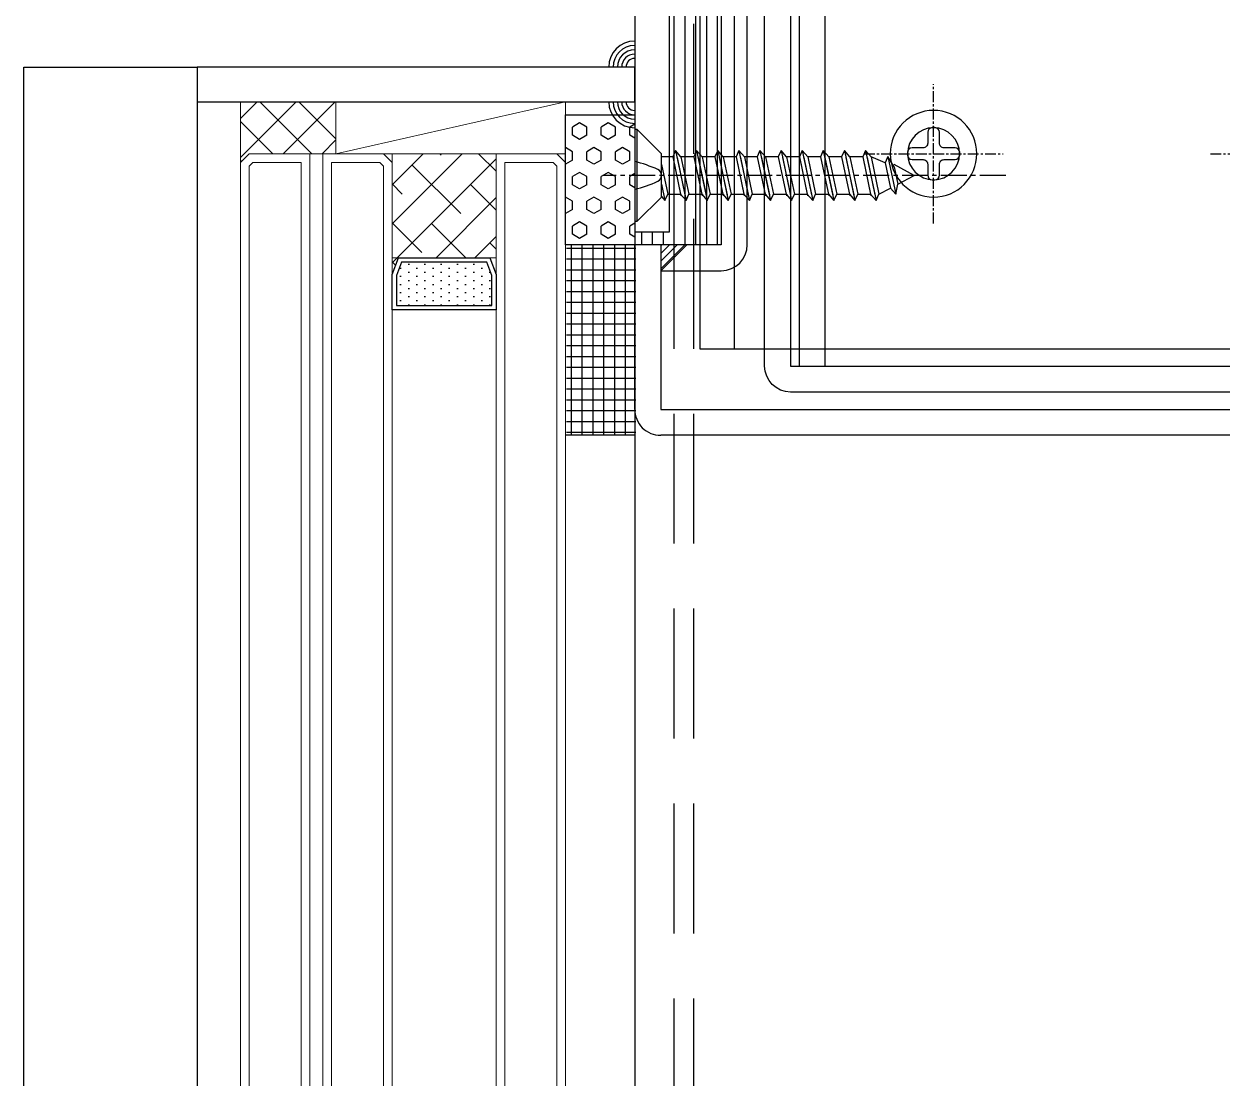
# Model space of a CAD drawing. Extents: x -3378 to 102197, y -3799 to 48702.
# Drawn here: x 58876.1 to 59014.4, y 32023.9 to 32145.6 of the extents above; entities that cross this region are included whole.
import ezdxf

# ---------------------------------------------------------------- set-up
doc = ezdxf.new("R2010")
doc.units = 0
for name, pattern in [('CEN1', [9, 6, -1, 1, -1]), ('CENTER', [2, 1.25, -0.25, 0.25, -0.25]), ('HIDDEN', [0.375, 0.25, -0.125])]:
    doc.linetypes.add(name, pattern=pattern)
for name, color, linetype in [('ARR', 6, 'Continuous'), ('BCM-DIM', 54, 'Continuous'), ('BCM-draft', 252, 'Continuous'), ('BCM-Extu', 4, 'Continuous'), ('CL', 14, 'CENTER'), ('泡棉', 8, 'Continuous'), ('螺絲 固定五金 FASTENERS', 124, 'Continuous'), ('螺絲、螺栓', 4, 'Continuous'), ('視覺模型鋁擠型暫替', 4, 'Continuous'), ('視覺模型鋁擠型暫替-RefEdit0', 4, 'Continuous'), ('金屬面材 METAL PANEL', 2, 'Continuous'), ('隱藏線 HIDDEN', 8, 'HIDDEN')]:
    doc.layers.add(name, color=color, linetype=linetype)
doc.layers.add('BCM-GK', color=252, linetype='Continuous', lineweight=5)
doc.layers.add('BCM-GLA', color=4, linetype='Continuous', lineweight=5)

# ---------------------------------------------------------------- blocks, each defined once
blk = doc.blocks.new('A$C4E2A2353')
at = {"layer": 'ARR', "color": 0, "linetype": 'ByBlock', "ltscale": 0.3}
for p, q in [((0.2999999999990988, -5.300000000000161), (0.2999999999990988, 5.300000000000203)), ((4.712154879999218, 2.87404992000123), (4.384925823997548, 2.154337919999339)), ((5.344541823997645, 2.154337919999339), (4.712154879999218, 2.87404992000123)), ((4.712154879999218, 2.87404992000123), (5.93086720000116, -2.883646079999348)), ((7.149579519999463, 2.87404992000123), (6.822350463997793, 2.154337919999339)), ((7.78196646399789, 2.154337919999339), (7.149579519999463, 2.87404992000123)), ((7.149579519999463, 2.87404992000123), (8.368291840001405, -2.883646079999348)), ((9.587004159999708, 2.87404992000123), (9.259775103998038, 2.154337919999339)), ((10.21939110399813, 2.154337919999339), (9.587004159999708, 2.87404992000123)), ((9.587004159999708, 2.87404992000123), (10.80571647999801, -2.883646079999348)), ((12.02442879999995, 2.874049920001227), (11.69719974399828, 2.154337919999335)), ((12.65681574399838, 2.154337919999335), (12.02442879999995, 2.874049920001227)), ((12.02442879999995, 2.874049920001227), (13.24314111999826, -2.883646079999348)), ((14.4618534400002, 2.874049920001227), (14.13462438399853, 2.154337919999335)), ((15.09424038399862, 2.154337919999335), (14.4618534400002, 2.874049920001227)), ((14.4618534400002, 2.874049920001227), (15.6805657599985, -2.883646079999348)), ((16.89927808000044, 2.874049920001227), (16.57204902399877, 2.154337919999335)), ((17.53166502399887, 2.154337919999335), (16.89927808000044, 2.874049920001227)), ((16.89927808000044, 2.874049920001227), (18.11799039999875, -2.883646079999348)), ((19.33670272000069, 2.874049920001227), (19.00947366399902, 2.154337919999335)), ((19.96908966399911, 2.154337919999335), (19.33670272000069, 2.874049920001227)), ((19.33670272000069, 2.874049920001227), (20.55541503999899, -2.883646079999348)), ((21.77412736000093, 2.874049920001227), (21.44689830399926, 2.154337919999336)), ((21.77412736000093, 2.874049920001227), (21.44689830399926, 2.154337919999335)), ((22.40651430399936, 2.154337919999336), (21.77412736000093, 2.874049920001227)), ((21.77412736000093, 2.874049920001227), (22.99283967999924, -2.883646079999351)), ((22.40651430399936, 2.154337919999335), (21.77412736000093, 2.874049920001227)), ((21.77412736000093, 2.874049920001227), (22.99283968000287, -2.883646079999348)), ((24.21155200000118, 2.87404992000122), (23.88432294399951, 2.154337919999329)), ((24.21155200000118, 2.874049920001227), (23.88432294399951, 2.154337919999335)), ((24.84393894399961, 2.154337919999329), (24.21155200000118, 2.87404992000122)), ((24.21155200000118, 2.87404992000122), (25.43026431999949, -2.883646079999358)), ((24.8439389439996, 2.154337919999335), (24.21155200000118, 2.874049920001227)), ((24.21155200000118, 2.874049920001227), (25.43026431999948, -2.883646079999348)), ((26.64897664000143, 2.87404992000122), (26.32174758399976, 2.154337919999329)), ((26.64897664000142, 2.874049920001227), (26.32174758399975, 2.154337919999335)), ((27.28136358399986, 2.154337919999329), (26.64897664000143, 2.87404992000122)), ((26.64897664000143, 2.87404992000122), (27.86768895999973, -2.883646079999358)), ((27.28136358399985, 2.154337919999335), (26.64897664000142, 2.874049920001227)), ((26.64897664000142, 2.874049920001227), (27.86768895999973, -2.883646079999352)), ((3.099999999999053, -2.499999999999979), (3.099999999999053, 2.500000000000021)), ((4.384925823997548, 2.154337919999339), (3.099999999999057, 2.154337919999339)), ((4.384925823997548, 2.154337919999339), (5.298480255999095, -2.163934080001095)), ((4.426034319098619, 1.960022554516431), (5.339588751096528, -2.358249445484002)), ((4.885594240717694, 2.057245009045833), (5.799148672715603, -2.261026990954601)), ((6.822350463997793, 2.154337919999339), (5.344541823997645, 2.154337919999339)), ((5.344541823997645, 2.154337919999339), (6.258096255999192, -2.163934080001095)), ((5.344541823997645, 2.154337919999339), (6.258096255999192, -2.163934080001095)), ((6.822350463997793, 2.154337919999339), (7.73590489599934, -2.163934080001095)), ((6.863458959095226, 1.960022554516431), (7.777013391096773, -2.358249445484002)), ((7.323018880717939, 2.057245009045833), (8.236573312715848, -2.261026990954601)), ((9.259775103998038, 2.154337919999339), (7.78196646399789, 2.154337919999339)), ((7.78196646399789, 2.154337919999339), (8.695520895999437, -2.163934080001095)), ((7.78196646399789, 2.154337919999339), (8.695520895999437, -2.163934080001095)), ((9.259775103998038, 2.154337919999339), (10.17332953599959, -2.163934080001095)), ((9.30088359909547, 1.960022554516431), (10.21443803109702, -2.358249445484002)), ((9.760443520718184, 2.057245009045833), (10.67399795271609, -2.261026990954601)), ((11.69719974399828, 2.154337919999335), (10.21939110399813, 2.154337919999339)), ((10.21939110399813, 2.154337919999339), (11.13294553599968, -2.163934080001095)), ((10.21939110399813, 2.154337919999339), (11.13294553599968, -2.163934080001095)), ((11.69719974399828, 2.154337919999335), (12.61075417599983, -2.163934080001095)), ((11.73830823909572, 1.960022554516428), (12.65186267109726, -2.358249445484002)), ((12.19786816071843, 2.057245009045829), (13.11142259271634, -2.261026990954601)), ((14.13462438399853, 2.154337919999335), (12.65681574399838, 2.154337919999335)), ((12.65681574399838, 2.154337919999335), (13.57037017599993, -2.163934080001095)), ((12.65681574399838, 2.154337919999335), (13.57037017599993, -2.163934080001095)), ((14.13462438399853, 2.154337919999335), (15.04817881600007, -2.163934080001095)), ((14.1757328790996, 1.960022554516428), (15.08928731109751, -2.358249445484002)), ((14.63529280071867, 2.057245009045829), (15.54884723271658, -2.261026990954601)), ((16.57204902399877, 2.154337919999335), (15.09424038399862, 2.154337919999335)), ((15.09424038399862, 2.154337919999335), (16.00779481600017, -2.163934080001095)), ((15.09424038399862, 2.154337919999335), (16.00779481600017, -2.163934080001095)), ((16.57204902399877, 2.154337919999335), (17.48560345600032, -2.163934080001095)), ((16.61315751909984, 1.960022554516428), (17.52671195109775, -2.358249445484002)), ((17.07271744071892, 2.057245009045829), (17.98627187271683, -2.261026990954601)), ((19.00947366399902, 2.154337919999335), (17.53166502399887, 2.154337919999335)), ((17.53166502399887, 2.154337919999335), (18.44521945600042, -2.163934080001095)), ((17.53166502399887, 2.154337919999335), (18.44521945600042, -2.163934080001095)), ((19.00947366399902, 2.154337919999335), (19.92302809600056, -2.163934080001095)), ((19.05058215910009, 1.960022554516428), (19.964136591098, -2.358249445484002)), ((19.51014208071916, 2.057245009045829), (20.42369651271707, -2.261026990954601)), ((21.44689830399926, 2.154337919999335), (19.96908966399911, 2.154337919999335)), ((19.96908966399911, 2.154337919999335), (20.88264409600066, -2.163934080001095)), ((19.96908966399911, 2.154337919999335), (20.88264409600066, -2.163934080001095)), ((21.44689830399926, 2.154337919999336), (22.36045273600081, -2.163934080001098)), ((21.44689830399926, 2.154337919999335), (22.36045273600081, -2.163934080001095)), ((21.48800679910033, 1.960022554516429), (22.40156123109824, -2.358249445484005)), ((21.48800679910033, 1.960022554516428), (22.40156123109824, -2.358249445484002)), ((21.94756672071941, 2.05724500904583), (22.86112115271732, -2.261026990954604)), ((21.94756672071941, 2.057245009045829), (22.86112115271732, -2.261026990954601)), ((23.88432294399951, 2.154337919999329), (22.40651430399936, 2.154337919999336)), ((22.40651430399936, 2.154337919999336), (23.32006873600091, -2.163934080001098)), ((23.88432294399951, 2.154337919999335), (22.40651430399936, 2.154337919999335)), ((22.40651430399936, 2.154337919999335), (23.32006873600091, -2.163934080001095)), ((22.40651430399936, 2.154337919999336), (23.32006873600091, -2.163934080001098)), ((22.40651430399936, 2.154337919999335), (23.32006873600091, -2.163934080001095)), ((23.88432294399951, 2.154337919999329), (24.79787737600106, -2.163934080001105)), ((23.88432294399951, 2.154337919999335), (24.79787737600105, -2.163934080001095)), ((23.92543143910058, 1.960022554516429), (24.83898587109849, -2.358249445484012)), ((23.92543143909694, 1.960022554516428), (24.83898587109849, -2.358249445484002)), ((24.38499136071965, 2.057245009045823), (25.29854579271757, -2.261026990954611)), ((24.38499136071965, 2.057245009045829), (25.29854579271756, -2.261026990954601)), ((26.32174758399976, 2.154337919999329), (24.84393894399961, 2.154337919999329)), ((24.84393894399961, 2.154337919999329), (25.75749337600116, -2.163934080001105)), ((26.32174758399975, 2.154337919999335), (24.8439389439996, 2.154337919999335)), ((24.8439389439996, 2.154337919999335), (25.75749337600115, -2.163934080001098)), ((24.84393894399961, 2.154337919999329), (25.75749337600116, -2.163934080001105)), ((24.8439389439996, 2.154337919999335), (25.75749337600115, -2.163934080001098)), ((26.32174758399976, 2.154337919999329), (27.23530201600131, -2.163934080001105)), ((26.32174758399975, 2.154337919999335), (27.2353020160013, -2.163934080001098)), ((26.36285607910083, 1.960022554516422), (27.27641051109874, -2.358249445484012)), ((26.36285607909718, 1.960022554516428), (27.27641051109873, -2.358249445484006)), ((26.8224160007199, 2.057245009045823), (27.73597043271781, -2.261026990954611)), ((26.8224160007199, 2.057245009045829), (27.73597043271781, -2.261026990954605)), ((28.90887232000075, 1.449020160003806), (27.28136358399986, 2.154337919999329)), ((27.28136358399986, 2.154337919999329), (28.1949180160014, -2.163934080001105)), ((27.28136358399985, 2.154337919999335), (28.1949180160014, -2.163934080001098)), ((27.28136358399986, 2.154337919999329), (28.1949180160014, -2.163934080001105)), ((27.28136358399985, 2.154337919999335), (28.1949180160014, -2.163934080001098)), ((29.23610137600242, 2.168732160002059), (28.90887232000075, 1.449020160003806)), ((28.90887232000075, 1.449020160003806), (29.52398617600245, -1.458616319998305)), ((29.95965183999994, 0.9903237119997579), (29.23610137600242, 2.168732160002059)), ((29.23610137600242, 2.168732160002059), (30.15637312000087, -2.178328320000197)), ((3.099999999999057, 1.242702720001066), (3.820671615998947, -2.163934079997457)), ((32.25313408000199, 1.84119386403836e-12), (29.95965183999994, 1.249420032001603)), ((29.95965183999994, 0.9903237119997579), (30.38668096000089, -1.000879487999533)), ((32.26273024000017, -0.004798079999068783), (32.25313408000199, 1.84119386403836e-12)), ((3.099999999999057, -1.024869888000435), (3.493442559997277, -2.883646079999348)), ((30.15637312000087, -2.178328320000197), (30.38668096000089, -1.000879487999533)), ((30.38668096000089, -1.000879487999533), (32.25313408000199, -0.00959615999997876)), ((32.25313408000199, -0.00959615999997876), (32.26273024000017, -0.004798079999068783)), ((3.099999999999057, -2.435505407998757), (3.493442559997277, -2.883646079999348)), ((3.493442559997277, -2.883646079999348), (3.820671615998947, -2.163934079997457)), ((3.820671615998947, -2.163934079997457), (5.298480255999095, -2.163934080001095)), ((5.298480255999095, -2.163934080001095), (5.93086720000116, -2.883646079999348)), ((5.93086720000116, -2.883646079999348), (6.258096255999192, -2.163934080001095)), ((6.258096255999192, -2.163934080001095), (7.73590489599934, -2.163934080001095)), ((7.73590489599934, -2.163934080001095), (8.368291840001405, -2.883646079999348)), ((8.368291840001405, -2.883646079999348), (8.695520895999437, -2.163934080001095)), ((8.695520895999437, -2.163934080001095), (10.17332953599959, -2.163934080001095)), ((10.17332953599959, -2.163934080001095), (10.80571647999801, -2.883646079999348)), ((10.80571647999801, -2.883646079999348), (11.13294553599968, -2.163934080001095)), ((11.13294553599968, -2.163934080001095), (12.61075417599983, -2.163934080001095)), ((12.61075417599983, -2.163934080001095), (13.24314111999826, -2.883646079999348)), ((13.24314111999826, -2.883646079999348), (13.57037017599993, -2.163934080001095)), ((13.57037017599993, -2.163934080001095), (15.04817881600007, -2.163934080001095)), ((15.04817881600007, -2.163934080001095), (15.6805657599985, -2.883646079999348)), ((15.6805657599985, -2.883646079999348), (16.00779481600017, -2.163934080001095)), ((16.00779481600017, -2.163934080001095), (17.48560345600032, -2.163934080001095)), ((17.48560345600032, -2.163934080001095), (18.11799039999875, -2.883646079999348)), ((18.11799039999875, -2.883646079999348), (18.44521945600042, -2.163934080001095)), ((18.44521945600042, -2.163934080001095), (19.92302809600056, -2.163934080001095)), ((19.92302809600056, -2.163934080001095), (20.55541503999899, -2.883646079999348)), ((20.55541503999899, -2.883646079999348), (20.88264409600066, -2.163934080001095)), ((20.88264409600066, -2.163934080001095), (22.36045273600081, -2.163934080001095)), ((22.36045273600081, -2.163934080001098), (22.99283967999924, -2.883646079999351)), ((22.36045273600081, -2.163934080001095), (22.99283968000287, -2.883646079999348)), ((22.99283967999924, -2.883646079999351), (23.32006873600091, -2.163934080001098)), ((22.99283968000287, -2.883646079999348), (23.32006873600091, -2.163934080001095)), ((23.32006873600091, -2.163934080001098), (24.79787737600106, -2.163934080001105)), ((23.32006873600091, -2.163934080001095), (24.79787737600105, -2.163934080001095)), ((24.79787737600106, -2.163934080001105), (25.43026431999949, -2.883646079999358)), ((24.79787737600105, -2.163934080001095), (25.43026431999948, -2.883646079999348)), ((25.43026431999949, -2.883646079999358), (25.75749337600116, -2.163934080001105)), ((25.43026431999948, -2.883646079999348), (25.75749337600115, -2.163934080001098)), ((25.75749337600116, -2.163934080001105), (27.23530201600131, -2.163934080001105)), ((25.75749337600115, -2.163934080001098), (27.2353020160013, -2.163934080001098)), ((27.23530201600131, -2.163934080001105), (27.86768895999973, -2.883646079999358)), ((27.2353020160013, -2.163934080001098), (27.86768895999973, -2.883646079999352)), ((27.86768895999973, -2.883646079999358), (28.1949180160014, -2.163934080001105)), ((27.86768895999973, -2.883646079999352), (28.1949180160014, -2.163934080001098)), ((28.1949180160014, -2.163934080001105), (29.52398617600245, -1.458616319998305)), ((29.52398617600245, -1.458616319998305), (30.15637312000087, -2.178328320000197))]:
    blk.add_line(p, q, dxfattribs=at)
at = {"layer": 'ARR', "color": 0, "linetype": 'CEN1', "ltscale": 0.5}
blk.add_line((42.85695527498606, 2.027699011107732e-12), (-3.619793615716503, -2.460377433245883e-13), dxfattribs=at)
at = {"layer": 'ARR', "color": 0, "linetype": 'ByBlock', "ltscale": 0.3}
blk.add_lwpolyline([(3.099999999999053, 2.500000000000021), (0.2999999999990988, 5.300000000000203), (-8.557599073810707e-13, 5.300000000000203), (-8.557599073810707e-13, -5.300000000000161), (0.2999999999990988, -5.300000000000161), (3.099999999999053, -2.499999999999979)], dxfattribs=at)
blk.add_lwpolyline([(-8.557599073810707e-13, -1.60699999999995, 0.04805415009579463), (2.666999999999061, -0.6759999999999096, 0.2924279465921983), (3.099999999999053, 2.131628207280301e-14, 0.2924279465921983), (2.666999999999061, 0.6759999999999522, 0.04805415009579463), (-8.557599073810707e-13, 1.606999999999992, 0.04805415009579463)], format="xyb", dxfattribs=at)
blk = doc.blocks.new('*U920')
at = {"layer": '螺絲、螺栓', "color": 0, "linetype": 'ByBlock', "xscale": -1, "rotation": 180}
blk.add_blockref('A$C4E2A2353', (0, 0), dxfattribs=at)
blk = doc.blocks.new('*U35')
blk.add_lwpolyline([(1.217609162639787, 0.6764495348005598), (2.47938971916262, 0.6764495348006111, -0.398336083706411), (3.019745509789468, 0.1647748580655159, -0.02726262668223606), (3.019745509787827, -0.1647748580640491, -0.398336083706411), (2.479389719162518, -0.6764495347992981), (1.217609162639787, -0.6764495347990931, 0.4142135623730951), (0.6764495347997818, -1.217609162639149), (0.6764495347998843, -2.47938971916147, -0.3983360837064222), (0.1647748580647891, -3.019745509788728, -0.02726262668219783), (-0.1647748580645708, -3.019745509792214, -0.3983360837064605), (-0.6764495347999736, -2.479389719166853), (-0.6764495347999736, -1.217609162639252, 0.4142135623730951), (-1.217609162639876, -0.6764495347993494), (-2.479389719164658, -0.6764495347992981, -0.3983360837064351), (-3.019745509789864, -0.1647748580641517, -0.02726262668221049), (-3.019745509789352, 0.1647748580653621, -0.398336083706435), (-2.479389719164555, 0.6764495348006111), (-1.217609162639876, 0.6764495348005598, 0.4142135623730951), (-0.6764495347999736, 1.217609162640616), (-0.6764495347999736, 2.479389719162834, -0.3983360837064223), (-0.1647748580647759, 3.019745509788093, -0.02726262668219944), (0.1647748580644815, 3.019745509790143, -0.3983360837064605), (0.6764495347999869, 2.479389719168371), (0.6764495347997818, 1.217609162640513, 0.4142135623730951)], format="xyb", close=True)
blk.add_circle((4.680630337024848e-13, 6.821210263296962e-13), 5.000000000625108)
at = {"layer": 'CL'}
for p, q in [((5.791152175650071e-14, 8.044236375361205), (5.791152175650071e-14, -8.04423637536107)), ((-8.04423637536067, 6.821210263296962e-13), (8.044236375361605, 6.821210263296962e-13))]:
    blk.add_line(p, q, dxfattribs=at)
blk = doc.blocks.new('圓孔6mm')
at = {"layer": '視覺模型鋁擠型暫替', "color": 6, "linetype": 'Continuous'}
blk.add_circle((0, 0), 3, dxfattribs=at)
at = {"layer": 'BCM-draft'}
blk.add_blockref('*U35', (0, 0), dxfattribs=at)
blk = doc.blocks.new('上下水槽合併托架用')
at = {"layer": '視覺模型鋁擠型暫替-RefEdit0', "color": 7}
for centre, radius, start, end in [((-129.9999495747616, -4.000000082072802), 1, 270.0000000800413, 0), ((-129.9999495747616, -4.000000082072802), 2, 270.0000000800413, 0), ((-129.9999495747616, -4.000000082072802), 3, 270.0000000800413, 0), ((-4.000000005529728, -4.000000082072802), 3, 180, 269.9999999199587), ((-4.000000005529728, -4.000000082072802), 2, 180, 269.9999999199587), ((-4.000000005529728, -4.000000082072802), 1, 180, 269.9999999199587)]:
    blk.add_arc(centre, radius, start, end, dxfattribs=at)
at = {"layer": '金屬面材 METAL PANEL'}
for p, q in [((-129.9999495802913, -8.207280188798904e-08), (-129.9999494409421, -99.99999982712325)), ((-4, -2.60770320892334e-08), (-3.99999986065086, -99.99999972095247)), ((-129.9999495802913, -4.000000082072802), (-4, -4.000000082072802))]:
    blk.add_line(p, q, dxfattribs=at)
blk.add_lwpolyline([(-133.9999494409421, -99.99999978719279), (1.39349140226841e-07, -99.99999974505045), (0, 0), (-133.9999495802913, -4.21423465013504e-08)], close=True, dxfattribs=at)
at = {"layer": '視覺模型鋁擠型暫替', "linetype": 'Continuous'}
for p in [(-107.0001592380577, -22.50000004214235, 7.06590412836937e-05), (-67.00015923805768, -22.50000002107117, 7.06590412836937e-05), (-27.00015923805768, -22.5, 7.06590412836937e-05)]:
    blk.add_blockref('圓孔6mm', p, dxfattribs=at)
at = {"layer": '視覺模型鋁擠型暫替', "linetype": 'Continuous', "xscale": -1, "rotation": 180}
for p in [(-107.0001592380577, -77.49999970488716, 7.06590412836937e-05), (-67.00015923805768, -77.49999972595833, 7.06590412836937e-05), (-27.00015923805768, -77.4999997470295, 7.06590412836937e-05)]:
    blk.add_blockref('圓孔6mm', p, dxfattribs=at)

msp = doc.modelspace()

# ---------------------------------------------------------------- hatches: boundary and pattern name
h = msp.add_hatch()
h.set_pattern_fill('ANSI31', color=9, scale=10, angle=44.99999999999995, style=0)
h.set_pattern_definition([(90, (87388.67087636876, -561113.7467319395), (-1.25, 1.221245327087672e-15), [])])
h.paths.add_polyline_path([(58950.61061531256, 32138.08576598216), (58950.61061538334, 32172.08512275451), (58946.61061545755, 32172.08512275462), (58946.61061570598, 32173.58512729889), (58956.6106153834, 32173.58512729889), (58956.61061531256, 32138.08576598216)])
h = msp.add_hatch()
h.set_pattern_fill('ANSI31', color=9, scale=10, angle=44.99999999999995, style=0)
h.set_pattern_definition([(90, (87388.67090797226, -561112.3711630604), (-1.25, 1.221245327087672e-15), [])])
h.paths.add_polyline_path([(58950.61064698693, 32138.08576598216), (58950.61064698687, 32121.58641120291), (58946.61064706108, 32121.58641120279), (58946.61064730951, 32120.08640665852), (58956.61064698693, 32120.08640665852), (58956.61064698693, 32138.08576598216)])
at = {"layer": 'BCM-DIM', "linetype": 'Continuous'}
h = msp.add_hatch(dxfattribs=at)
h.set_pattern_fill('ANSI37', color=256, scale=10, angle=45)
h.set_pattern_definition([(90, (-36046.94913544529, -965729.0608325728), (-1.25, 0), []), (180, (-36046.94913544529, -965729.0608325728), (-1.110223024625157e-16, -1.25), [])])
h.paths.add_polyline_path([(58946.73019165688, 32098.08576671022), (58938.73031638478, 32098.08576671022), (58938.73031638478, 32120.08640785725), (58946.73019165508, 32120.08640785725)])
at = {"layer": 'BCM-Extu', "linetype": 'ByBlock'}
h = msp.add_hatch(dxfattribs=at)
h.set_pattern_fill('DOTS', color=8, scale=15, angle=89.99999999999993, style=0)
h.set_pattern_definition([(90, (59475.52277059999, 34822.53452956647), (-0.9374999999999972, 0.4687500000000052), [0, -0.9374999999999998])])
h.paths.add_polyline_path([(58919.68332561344, 32118.08574600104), (58919.11062728061, 32116.54315876734), (58919.11062728061, 32113.08574600104), (58930.11062728061, 32113.08574600104), (58930.11062728061, 32116.54315876734), (58929.53792894777, 32118.08574600104)])
at = {"layer": 'BCM-GK', "linetype": 'ByBlock'}
h = msp.add_hatch(dxfattribs=at)
h.set_pattern_fill('ANSI37', color=256, angle=-180)
h.set_pattern_definition([(224.9999999999999, (-400816.3280619247, 146439.672927523), (2.245064030267286, -2.245064030267291), []), (314.9999999999999, (-400816.3280619247, 146439.672927523), (2.245064030267291, 2.245064030267285), [])])
h.paths.add_polyline_path([(58901.10931821814, 32136.58574600104), (58912.11061623128, 32136.58574600104), (58912.11061623128, 32130.58574600104), (58902.11062650307, 32130.58574600104), (58901.11062650307, 32129.58574600104)])
h = msp.add_hatch(dxfattribs=at)
h.set_pattern_fill('ANSI38', color=256, angle=179.9999999999999)
h.set_pattern_definition([(224.9999999999997, (1358294.370262388, -90098.7369510426), (2.245064030267285, -2.245064030267292), []), (314.9999999999999, (1358294.370262388, -90098.7369510426), (6.735192090801864, -2.245064030267302), [7.9375, -4.7625])])
h.paths.add_polyline_path([(58929.88564600522, 32118.58574600104), (58930.61062728061, 32116.63297820726), (58930.61062728061, 32130.58574600104), (58918.61062728061, 32130.58574600104), (58918.61062728061, 32116.63297820726), (58919.33560855599, 32118.58574600104)])
at = {"layer": '泡棉'}
h = msp.add_hatch(dxfattribs=at)
h.set_pattern_fill('HEX', color=256, scale=0.3, angle=90)
h.set_pattern_definition([(90, (59101.11064362965, 32078.42573498737), (-1.64977839462, 1.010197915136921e-16), [0.9524999999999999, -1.905]), (210, (59101.11064362965, 32078.42573498737), (0.8248891973099993, -1.428750000355628), [0.9524999999999999, -1.905]), (150, (59101.11064362965, 32079.37823498738), (-0.8248891973100001, -1.428750000355628), [0.9524999999999999, -1.905])])
h.paths.add_polyline_path([(58946.61061524315, 32135.0863396374), (58938.61060686002, 32135.0863396374), (58938.61060686002, 32120.08640918229), (58946.61061524315, 32120.08640918229)])
at = {"layer": '視覺模型鋁擠型暫替', "linetype": 'Continuous'}
h = msp.add_hatch(dxfattribs=at)
h.set_pattern_fill('ANSI31', color=1, scale=5)
h.set_pattern_definition([(44.99999999999999, (-21830.36039115582, -960103.8672685697), (-0.4419417382415922, 0.4419417382415922), [])])
h.paths.add_polyline_path([(58949.61149250262, 32117.08816072129), (58952.61061538337, 32120.08728360204), (58949.6106160715, 32120.08640665835)])

# ---------------------------------------------------------------- linework, layer by layer
at = {"layer": 'BCM-DIM', "linetype": 'Continuous'}
for p, q in [((58946.73023406361, 32120.08640785725), (58938.73031638478, 32120.08640785725)), ((58946.61052969372, 32098.08576671022), (58938.61061201489, 32098.08576671022))]:
    msp.add_line(p, q, dxfattribs=at)
at = {"layer": 'BCM-Extu', "color": 8, "linetype": 'ByBlock'}
for points in [[(58930.61062728061, 32116.63297820726), (58930.61062728061, 32112.58574600104), (58918.61062728061, 32112.58574600104), (58918.61062728061, 32116.63297820726), (58919.33560855599, 32118.58574600104), (58929.88564600522, 32118.58574600104)], [(58929.53792894777, 32118.08574600104), (58919.68332561344, 32118.08574600104), (58919.11062728061, 32116.54315876734), (58919.11062728061, 32113.08574600104), (58930.11062728061, 32113.08574600104), (58930.11062728061, 32116.54315876734)]]:
    msp.add_lwpolyline(points, close=True, dxfattribs=at)
at = {"layer": 'BCM-GK'}
msp.add_lwpolyline([(58901.10931821814, 32136.58574600104), (58912.11061623128, 32136.58574600104), (58912.11061623128, 32130.58574600104), (58902.11062650307, 32130.58574600104), (58901.11062650307, 32129.58574600104), (58901.10931821814, 32136.58574600104)], dxfattribs=at)
at = {"layer": 'BCM-GK', "linetype": 'ByBlock'}
for points in [[(58912.11061622942, 32130.58574600104), (58938.61062136648, 32130.58574600104), (58938.61062136648, 32136.58574600104), (58912.11061622942, 32136.58574600104)], [(58930.61062728061, 32130.58574600104), (58930.61062728061, 32118.58574600104), (58918.61062728061, 32118.58574600104), (58918.61062728061, 32130.58574600104)]]:
    msp.add_lwpolyline(points, close=True, dxfattribs=at)
msp.add_lwpolyline([(58912.11061622942, 32130.58574600104), (58938.61062136648, 32136.58574600104)], dxfattribs=at)
at = {"layer": 'BCM-GLA', "linetype": 'ByBlock', "elevation": 2.264453269162914e-05}
for points in [[(58901.11054141429, 30908.68643428572), (58901.1106572462, 32129.58574600104), (58902.1106572462, 32130.58574600104), (58909.1106572462, 32130.58574600104), (58909.11054141429, 30908.68643428572)], [(58918.61054141429, 30908.68643428572), (58918.6106572462, 32129.58574600104), (58917.6106572462, 32130.58574600104), (58910.6106572462, 32130.58574600104), (58910.61054141429, 30908.68643428572)], [(58938.61054143269, 30908.68643428572), (58938.61065726459, 32129.58574600104), (58937.61065726459, 32130.58574600104), (58930.61065726459, 32130.58574600104), (58930.61054143269, 30908.68643428572)]]:
    msp.add_lwpolyline(points, dxfattribs=at)
at = {"layer": 'BCM-GLA', "color": 5, "linetype": 'ByBlock', "elevation": 2.264453269162914e-05}
for points in [[(58902.11054141429, 30908.68643428572), (58902.1106572462, 32129.17153243866), (58902.52487080859, 32129.58574600104), (58908.1106572462, 32129.58574600104), (58908.11054141429, 30908.68643428572)], [(58917.61054141429, 30908.68643428572), (58917.6106572462, 32129.17153243866), (58917.19644368382, 32129.58574600104), (58911.6106572462, 32129.58574600104), (58911.61054141429, 30908.68643428572)], [(58937.61054143269, 30908.68643428572), (58937.61065726459, 32129.17153243866), (58937.19644370221, 32129.58574600104), (58931.61065726459, 32129.58574600104), (58931.61054143269, 30908.68643428572)]]:
    msp.add_lwpolyline(points, dxfattribs=at)
at = {"layer": '泡棉'}
msp.add_lwpolyline([(58946.61061524315, 32120.08640918229), (58938.61060686002, 32120.08640918229), (58938.61060686002, 32135.0863396374), (58946.61061524315, 32135.0863396374)], close=True, dxfattribs=at)
at = {"layer": '視覺模型鋁擠型暫替', "color": 1, "linetype": 'Continuous'}
msp.add_lwpolyline([(58952.61061538337, 32120.08728360204), (58949.6106160715, 32120.08640665835), (58949.61149250262, 32117.08816072129), (58952.61061538337, 32120.08728360204)], dxfattribs=at)
at = {"layer": '視覺模型鋁擠型暫替', "color": 2, "linetype": 'Continuous'}
for centre, radius, start, end in [((58946.61061524315, 32140.58632719843), 3, 90.00000121395942, 180), ((58946.61061524315, 32140.58632719843), 2.5, 90.00000121395942, 180), ((58946.61061524315, 32140.58632719843), 2, 90.00000121395942, 180), ((58946.61061524315, 32140.58632719843), 1.5, 90.00000121395942, 180), ((58946.61061524315, 32140.58632719843), 1, 90.00000121395942, 180), ((58946.61061524315, 32136.58632979216), 3, 180, 269.9999987860406), ((58946.61061524315, 32136.58632979216), 2.5, 180, 269.9999987860406), ((58946.61061524315, 32136.58632979216), 2, 180, 269.9999987860406), ((58946.61061524315, 32136.58632979216), 1.5, 180, 269.9999987860406), ((58946.61061524315, 32136.58632979216), 1, 180, 269.9999987860406)]:
    msp.add_arc(centre, radius, start, end, dxfattribs=at)
at = {"layer": '金屬面材 METAL PANEL'}
for p, q in [((58946.61064674775, 32101.08576679893), (58946.61064730951, 32120.08640665852)), ((58949.6106160715, 32120.08640665852), (58946.61064730948, 32120.08640674717)), ((58949.61064674775, 32120.08640665852), (58949.61064674775, 32101.08576671022)), ((58949.61064674775, 32101.08576671022), (59098.11059582251, 32101.08576774457)), ((59098.11059584341, 32098.08576774457), (58949.61064676865, 32098.08576671022))]:
    msp.add_line(p, q, dxfattribs=at)
at = {"layer": '金屬面材 METAL PANEL', "elevation": 2.264453269162914e-05}
for points in [[(58946.6182582505, 33698.08509084297), (58946.6104416794, 30908.68642455171)], [(58876.11053630145, 30908.68643428572), (58876.11069284502, 32140.58632719703), (58896.11069279193, 32140.58632719843), (58896.11053624836, 30908.68643428572)]]:
    msp.add_lwpolyline(points, dxfattribs=at)
at = {"layer": '金屬面材 METAL PANEL'}
for points in [[(58968.61061541821, 32106.07774960244), (58968.61061527891, 32210.08576472226), (59089.11056485921, 32210.08576471824), (59089.1105649985, 32106.07774959842), (59092.1105649985, 32106.07774959842), (59092.11056486311, 32210.08576472214, 0.4142135619918198), (59089.11056486311, 32213.08576471824), (58968.61061521317, 32213.08576471824, 0.4142135627543703), (58965.61061521317, 32210.08576471434), (58965.61061534856, 32106.07774959842)], [(59096.11056485921, 32210.08576471824), (59096.11056485921, 32106.07774959842, -0.4142135623745211), (59093.11056485918, 32103.07774959842), (58964.61061535246, 32103.07774959906, -0.414213562371669), (58961.61061535246, 32106.07774959906), (58961.61061535246, 32210.08576471888), (58964.61061527891, 32210.0857647229), (58964.61061527891, 32106.07774959842), (59093.1105649985, 32106.07774959842), (59093.1105649985, 32210.08576471824)], [(58949.61061570595, 32117.08728360204), (58956.61061538337, 32117.08728360204, 0.414213562373095), (58959.61061538337, 32120.08728360204), (58959.61061538337, 32173.58512729884, 0.4142392550880404), (58956.6103522245, 32176.58512728731), (58949.61149250262, 32176.58451335004), (58952.61061538337, 32173.58539046929), (58956.61061538337, 32173.58539046929), (58956.61061538337, 32120.08728360204), (58952.61061538337, 32120.08728360204)]]:
    msp.add_lwpolyline(points, format="xyb", close=True, dxfattribs=at)
for points in [[(58946.61061524315, 32121.58641120279), (58950.61061516899, 32121.58641120279), (58950.61061516899, 32172.08568202972), (58946.61061524315, 32172.08568202972)], [(58896.11069279193, 32136.58632979216), (58946.61061524315, 32136.58632979216), (58946.61061524315, 32140.58632719843), (58896.11069279193, 32140.58632719843)]]:
    msp.add_lwpolyline(points, close=True, dxfattribs=at)
msp.add_arc((58949.61064674775, 32101.08576671022), 3, 179.9999983057929, 270.0000003985389, dxfattribs=at)
at = {"layer": '隱藏線 HIDDEN', "linetype": 'HIDDEN', "ltscale": 60}
for p, q in [((58951.11816590093, 33698.08509084303, 2.264453269162914e-05), (58951.11033816892, 30908.68642397155, 2.264453269162914e-05)), ((58953.41816590086, 33698.08509084303, 2.264453269162914e-05), (58953.41033816885, 30908.68642398226, 2.264453269162914e-05))]:
    msp.add_line(p, q, dxfattribs=at)

# ---------------------------------------------------------------- block references
at = {"layer": '螺絲 固定五金 FASTENERS', "xscale": -1, "rotation": 180}
msp.add_blockref('*U920', (58946.61058703117, 32128.08638991218), dxfattribs=at)
at = {"layer": '金屬面材 METAL PANEL'}
msp.add_blockref('上下水槽合併托架用', (59088.11056485921, 32208.08576476842), dxfattribs=at)

doc.saveas('drawing.dxf')
